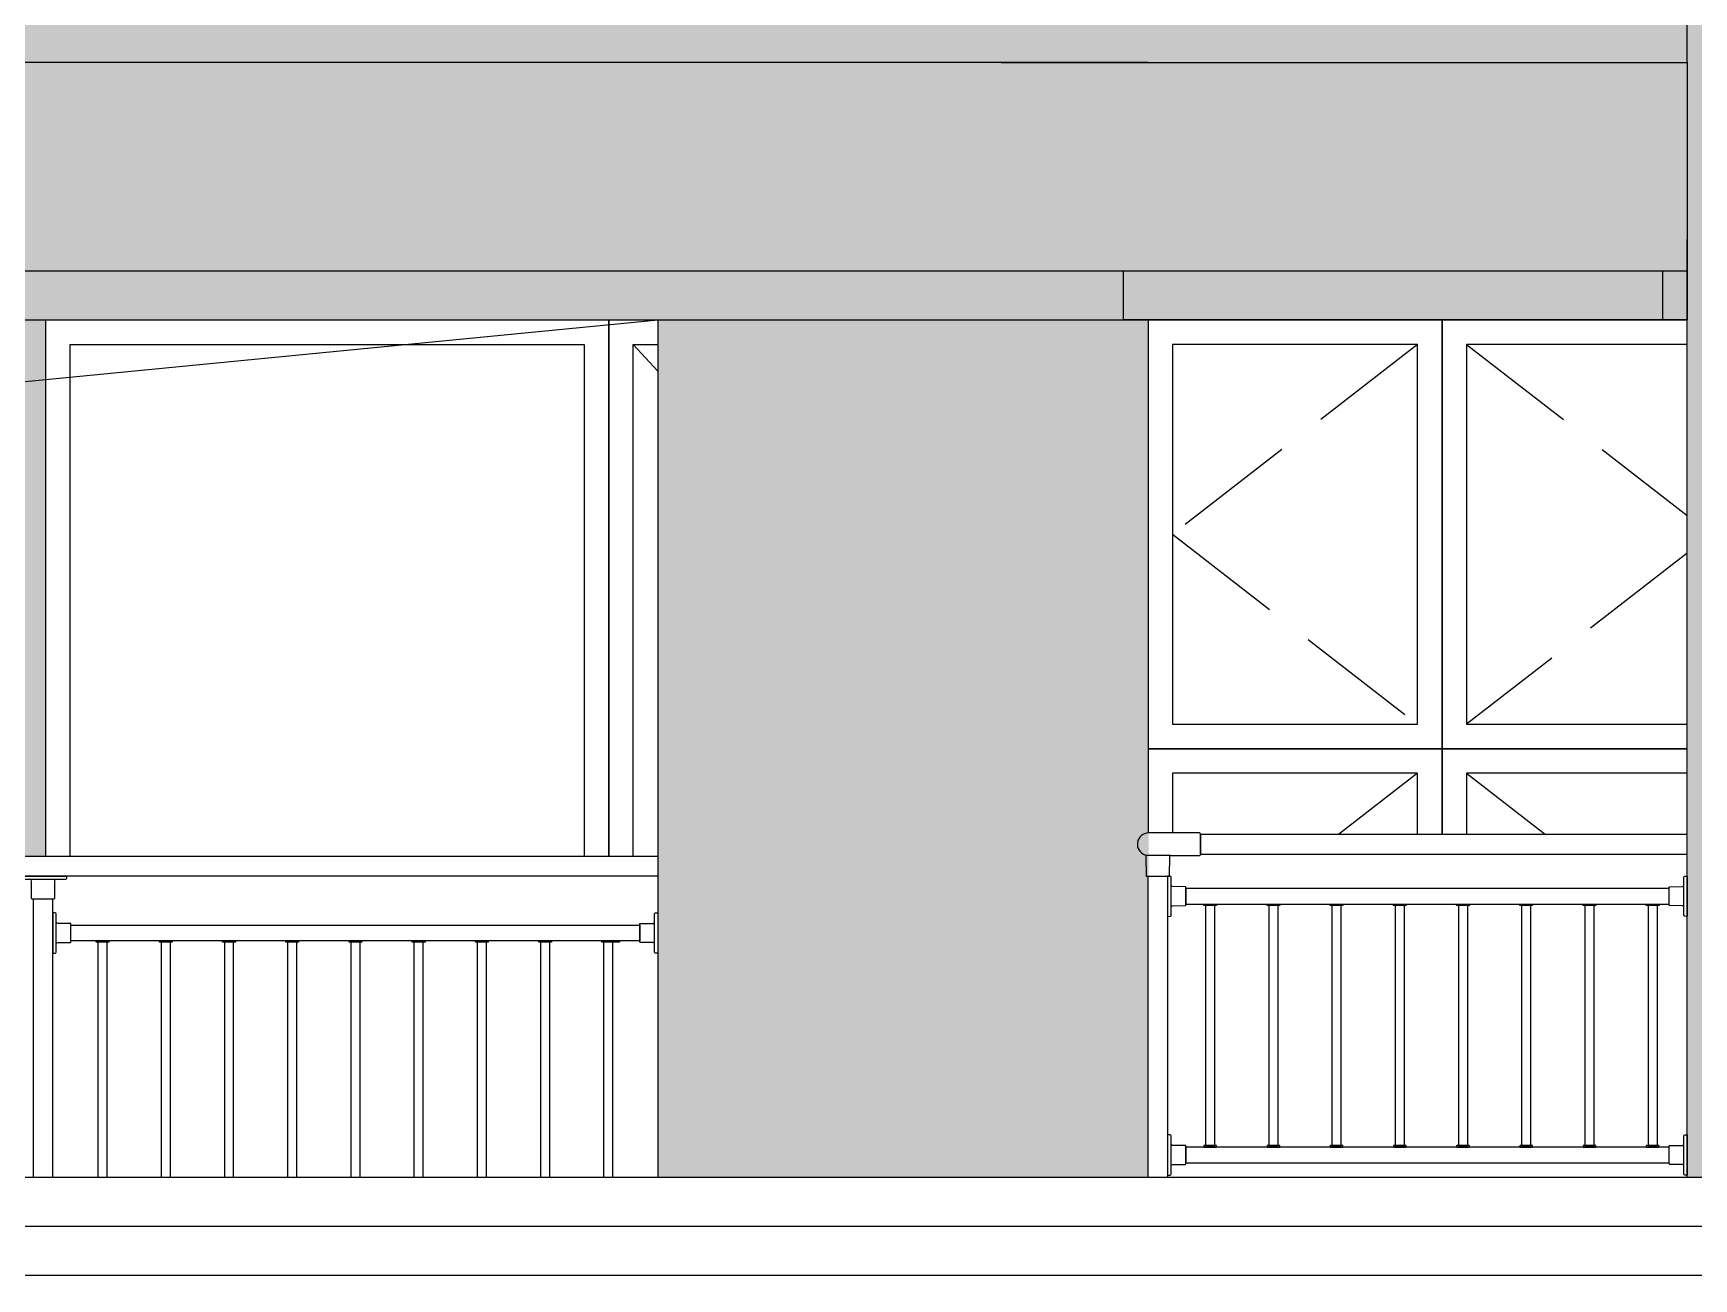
# Model space of a CAD drawing. Extents: x -12446 to 284554, y -295110 to 165007.
# Drawn here: x 19228 to 22617, y -210926 to -208384 of the extents above; entities that cross this region are included whole.
import ezdxf

# ---------------------------------------------------------------- set-up
doc = ezdxf.new("R2010")
doc.units = 0
doc.header["$LTSCALE"] = 1000
doc.linetypes.add('AX-14-E$0$AX-85-M02$0$DASH', pattern=[0.35, 0.25, -0.1])
doc.layers.get('0').update_dxf_attribs({"linetype": 'CONTINUOUS'})
for name, color, linetype in [('A-Anno-Note', 241, 'CONTINUOUS'), ('AX-14-comp-tc$0$灰褐色真石漆', 15, 'CONTINUOUS'), ('AX-14-E$0$A-Detl-Fine', 152, 'CONTINUOUS'), ('AX-14-E$0$A-Detl-Medm', 40, 'CONTINUOUS'), ('AX-14-E$0$A-Detl-Patt', 8, 'CONTINUOUS'), ('AX-14-E$0$A-Detl-Thin', 131, 'CONTINUOUS'), ('AX-14-E$0$A-elev-FIXT', 9, 'CONTINUOUS'), ('AX-14-E$0$A-elev-HRAL', 61, 'CONTINUOUS'), ('AX-14-E$0$栏杆型材', 82, 'CONTINUOUS'), ('AX-14-E$0$阳台栏杆扶手', 82, 'CONTINUOUS')]:
    doc.layers.add(name, color=color, linetype=linetype)

# ---------------------------------------------------------------- blocks, each defined once
blk = doc.blocks.new('AX-14-E$0$32固定座立面')
at = {"layer": 'AX-14-E$0$栏杆型材', "color": 6, "linetype": 'Continuous'}
blk.add_line((-7, -22.5), (-7, 22.5), dxfattribs=at)
blk.add_lwpolyline([(-7, -22.5, 0.41166), (-10, -19.5), (-36, -19.3, -0.41166), (-37, -18.3), (-37, 18.3, -0.41166), (-36, 19.3), (-10, 19.5, 0.41166), (-7, 22.5), (-7, 39, -0.41166), (-5, 41), (0, 41.1), (0, -41.1), (-5, -41, -0.41166), (-7, -39)], format="xyb", close=True, dxfattribs=at)
blk = doc.blocks.new('AX-14-E$0$4080转角立图')
at = {"layer": 'AX-14-E$0$A-elev-FIXT', "linetype": 'Continuous'}
blk.add_line((25.6, 42), (-24.3, 42), dxfattribs=at)
blk.add_lwpolyline([(-25.3, 43, -0.327139), (-24.2, 41.5), (-23.5, 0), (23.5, 0), (24.2, 40.5, -0.409111), (25.7, 42), (85.3, 42, 0.414214), (86.8, 43.5), (86.8, 86.5, 0.414214), (85.3, 88), (-18.8, 88, 0.865157)], format="xyb", close=True, dxfattribs=at)
blk = doc.blocks.new('AX-14-E$0$40固定座立图')
at = {"layer": 'AX-14-E$0$A-elev-HRAL', "color": 6, "linetype": 'Continuous'}
blk.add_line((-26.5, -7), (26.5, -7), dxfattribs=at)
blk.add_lwpolyline([(48, -5), (48.1, 0), (-48.1, 0), (-48, -5, 0.41166), (-46, -7), (-26.5, -7, -0.41166), (-23.5, -10), (-23.2, -46, 0.41166), (-22.2, -47), (22.2, -47, 0.41166), (23.2, -46), (23.5, -10, -0.41166), (26.5, -7), (46, -7, 0.41166)], format="xyb", close=True, dxfattribs=at)
blk = doc.blocks.new('AX-14-E$0$14141415YHTR4H54H56D')
at = {"layer": 'AX-14-E$0$A-Detl-Fine'}
for points in [[(17350, 1855), (17350, 2900), (18399, 2900), (18399, 1855)], [(18499, 1855), (18499, 2900), (18549.5, 2900)], [(20650, 2900), (20199.5, 2900), (20199.5, 2125), (20650, 2125)], [(20099.5, 1900), (20099.5, 2025), (19599.5, 2025), (19599.5, 1903)], [(20650, 2025), (20199.5, 2025), (20199.5, 1900)]]:
    blk.add_lwpolyline(points, dxfattribs=at)
blk.add_lwpolyline([(20099.5, 2900), (19599.5, 2900), (19599.5, 2125), (20099.5, 2125)], close=True, dxfattribs=at)
at = {"layer": 'AX-14-E$0$A-Detl-Patt', "linetype": 'AX-14-E$0$AX-85-M02$0$DASH'}
for points in [[(18499, 2900), (18549.5, 2845.7)], [(20099.5, 2900), (19599.5, 2512.5), (20099.5, 2125)], [(20199.5, 2900), (20650, 2550.9)], [(20650, 2474.1), (20199.5, 2125)], [(20099.5, 2025), (19938.3, 1900)], [(20199.5, 2025), (20360.8, 1900)]]:
    blk.add_lwpolyline(points, dxfattribs=at)
at = {"layer": 'AX-14-E$0$A-Detl-Thin'}
for p, q in [((20600, 2950), (20600, 3050)), ((18549.5, 2950), (18549.5, 0)), ((20650, 2950), (20600, 2950)), ((20600, 1100), (20600, 1200)), ((20650, 1100), (20600, 1100))]:
    blk.add_line(p, q, dxfattribs=at)
for points in [[(20650, 525), (20650, 3115)], [(17300, 1855), (17300, 2950), (18449, 2950), (18449, 1855)], [(18449, 1855), (18449, 2950), (18549.5, 2950)], [(20650, 2950), (20149.5, 2950), (20149.5, 2075), (20650, 2075)], [(20149.5, 1900), (20149.5, 2075), (19549.5, 2075), (19549.5, 1903)], [(20650, 2075), (20149.5, 2075), (20149.5, 1900)], [(18549.5, 1855), (18549.5, 855)], [(19499.5, 1200), (19499.5, 1100), (19549.5, 1100), (19549.5, 645), (19249.5, 645)], [(19499.5, 1200), (19549.5, 1200)], [(19549.5, 1100), (20650, 1100)]]:
    blk.add_lwpolyline(points, dxfattribs=at)
for points in [[(19499.5, 3050), (20650, 3050), (20650, 2950), (19499.5, 2950)], [(20149.5, 2950), (19549.5, 2950), (19549.5, 2075), (20149.5, 2075)], [(19499.5, 1200), (20650, 1200), (20650, 1100), (19499.5, 1100)]]:
    blk.add_lwpolyline(points, close=True, dxfattribs=at)
at = {"layer": 'AX-14-E$0$A-elev-HRAL', "ltscale": 10}
for points in [[(19688.8, 1758, -0.414214), (19689.3, 1757.5), (19689.3, 1755.5, -0.414214), (19688.8, 1755), (19663.8, 1755, -0.414214), (19663.3, 1755.5), (19663.3, 1757.5, -0.414214), (19663.8, 1758)], [(19817.8, 1758, -0.414214), (19818.3, 1757.5), (19818.3, 1755.5, -0.414214), (19817.8, 1755), (19792.8, 1755, -0.414214), (19792.3, 1755.5), (19792.3, 1757.5, -0.414214), (19792.8, 1758)], [(19946.8, 1758, -0.414214), (19947.3, 1757.5), (19947.3, 1755.5, -0.414214), (19946.8, 1755), (19921.8, 1755, -0.414214), (19921.3, 1755.5), (19921.3, 1757.5, -0.414214), (19921.8, 1758)], [(20075.8, 1758, -0.414214), (20076.3, 1757.5), (20076.3, 1755.5, -0.414214), (20075.8, 1755), (20050.8, 1755, -0.414214), (20050.3, 1755.5), (20050.3, 1757.5, -0.414214), (20050.8, 1758)], [(20204.8, 1758, -0.414214), (20205.3, 1757.5), (20205.3, 1755.5, -0.414214), (20204.8, 1755), (20179.8, 1755, -0.414214), (20179.3, 1755.5), (20179.3, 1757.5, -0.414214), (20179.8, 1758)], [(20333.8, 1758, -0.414214), (20334.3, 1757.5), (20334.3, 1755.5, -0.414214), (20333.8, 1755), (20308.8, 1755, -0.414214), (20308.3, 1755.5), (20308.3, 1757.5, -0.414214), (20308.8, 1758)], [(20462.8, 1758, -0.414214), (20463.3, 1757.5), (20463.3, 1755.5, -0.414214), (20462.8, 1755), (20437.8, 1755, -0.414214), (20437.3, 1755.5), (20437.3, 1757.5, -0.414214), (20437.8, 1758)], [(20591.8, 1758, -0.414214), (20592.3, 1757.5), (20592.3, 1755.5, -0.414214), (20591.8, 1755), (20566.8, 1755, -0.414214), (20566.3, 1755.5), (20566.3, 1757.5, -0.414214), (20566.8, 1758)], [(17428.6, 1683, -0.414214), (17429.1, 1682.5), (17429.1, 1680.5, -0.414214), (17428.6, 1680), (17403.6, 1680, -0.414214), (17403.1, 1680.5), (17403.1, 1682.5, -0.414214), (17403.6, 1683)], [(17557.6, 1683, -0.414214), (17558.1, 1682.5), (17558.1, 1680.5, -0.414214), (17557.6, 1680), (17532.6, 1680, -0.414214), (17532.1, 1680.5), (17532.1, 1682.5, -0.414214), (17532.6, 1683)], [(17686.6, 1683, -0.414214), (17687.1, 1682.5), (17687.1, 1680.5, -0.414214), (17686.6, 1680), (17661.6, 1680, -0.414214), (17661.1, 1680.5), (17661.1, 1682.5, -0.414214), (17661.6, 1683)], [(17815.6, 1683, -0.414214), (17816.1, 1682.5), (17816.1, 1680.5, -0.414214), (17815.6, 1680), (17790.6, 1680, -0.414214), (17790.1, 1680.5), (17790.1, 1682.5, -0.414214), (17790.6, 1683)], [(17944.6, 1683, -0.414214), (17945.1, 1682.5), (17945.1, 1680.5, -0.414214), (17944.6, 1680), (17919.6, 1680, -0.414214), (17919.1, 1680.5), (17919.1, 1682.5, -0.414214), (17919.6, 1683)], [(18073.6, 1683, -0.414214), (18074.1, 1682.5), (18074.1, 1680.5, -0.414214), (18073.6, 1680), (18048.6, 1680, -0.414214), (18048.1, 1680.5), (18048.1, 1682.5, -0.414214), (18048.6, 1683)], [(18202.6, 1683, -0.414214), (18203.1, 1682.5), (18203.1, 1680.5, -0.414214), (18202.6, 1680), (18177.6, 1680, -0.414214), (18177.1, 1680.5), (18177.1, 1682.5, -0.414214), (18177.6, 1683)], [(18331.6, 1683, -0.414214), (18332.1, 1682.5), (18332.1, 1680.5, -0.414214), (18331.6, 1680), (18306.6, 1680, -0.414214), (18306.1, 1680.5), (18306.1, 1682.5, -0.414214), (18306.6, 1683)], [(18470.6, 1683, -0.414214), (18471.1, 1682.5), (18471.1, 1680.5, -0.414214), (18470.6, 1680), (18435.6, 1680, -0.414214), (18435.1, 1680.5), (18435.1, 1682.5, -0.414214), (18435.6, 1683)], [(19688.8, 1262, 0.414214), (19689.3, 1262.5), (19689.3, 1264.5, 0.414214), (19688.8, 1265), (19663.8, 1265, 0.414214), (19663.3, 1264.5), (19663.3, 1262.5, 0.414214), (19663.8, 1262)], [(19817.8, 1262, 0.414214), (19818.3, 1262.5), (19818.3, 1264.5, 0.414214), (19817.8, 1265), (19792.8, 1265, 0.414214), (19792.3, 1264.5), (19792.3, 1262.5, 0.414214), (19792.8, 1262)], [(19946.8, 1262, 0.414214), (19947.3, 1262.5), (19947.3, 1264.5, 0.414214), (19946.8, 1265), (19921.8, 1265, 0.414214), (19921.3, 1264.5), (19921.3, 1262.5, 0.414214), (19921.8, 1262)], [(20075.8, 1262, 0.414214), (20076.3, 1262.5), (20076.3, 1264.5, 0.414214), (20075.8, 1265), (20050.8, 1265, 0.414214), (20050.3, 1264.5), (20050.3, 1262.5, 0.414214), (20050.8, 1262)], [(20204.8, 1262, 0.414214), (20205.3, 1262.5), (20205.3, 1264.5, 0.414214), (20204.8, 1265), (20179.8, 1265, 0.414214), (20179.3, 1264.5), (20179.3, 1262.5, 0.414214), (20179.8, 1262)], [(20333.8, 1262, 0.414214), (20334.3, 1262.5), (20334.3, 1264.5, 0.414214), (20333.8, 1265), (20308.8, 1265, 0.414214), (20308.3, 1264.5), (20308.3, 1262.5, 0.414214), (20308.8, 1262)], [(20462.8, 1262, 0.414214), (20463.3, 1262.5), (20463.3, 1264.5, 0.414214), (20462.8, 1265), (20437.8, 1265, 0.414214), (20437.3, 1264.5), (20437.3, 1262.5, 0.414214), (20437.8, 1262)], [(20591.8, 1262, 0.414214), (20592.3, 1262.5), (20592.3, 1264.5, 0.414214), (20591.8, 1265), (20566.8, 1265, 0.414214), (20566.3, 1264.5), (20566.3, 1262.5, 0.414214), (20566.8, 1262)]]:
    blk.add_lwpolyline(points, format="xyb", close=True, dxfattribs=at)
for points in [[(19666.8, 1265), (19685.8, 1265), (19685.8, 1755), (19666.8, 1755)], [(19795.8, 1265), (19814.8, 1265), (19814.8, 1755), (19795.8, 1755)], [(19924.8, 1265), (19943.8, 1265), (19943.8, 1755), (19924.8, 1755)], [(20053.8, 1265), (20072.8, 1265), (20072.8, 1755), (20053.8, 1755)], [(20182.8, 1265), (20201.8, 1265), (20201.8, 1755), (20182.8, 1755)], [(20311.8, 1265), (20330.8, 1265), (20330.8, 1755), (20311.8, 1755)], [(20440.8, 1265), (20459.8, 1265), (20459.8, 1755), (20440.8, 1755)], [(20569.8, 1265), (20588.8, 1265), (20588.8, 1755), (20569.8, 1755)], [(17406.6, 920), (17425.6, 920), (17425.6, 1680), (17406.6, 1680)], [(17535.6, 920), (17554.6, 920), (17554.6, 1680), (17535.6, 1680)], [(17664.6, 920), (17683.6, 920), (17683.6, 1680), (17664.6, 1680)], [(17793.6, 920), (17812.6, 920), (17812.6, 1680), (17793.6, 1680)], [(17922.6, 920), (17941.6, 920), (17941.6, 1680), (17922.6, 1680)], [(18051.6, 920), (18070.6, 920), (18070.6, 1680), (18051.6, 1680)], [(18180.6, 920), (18199.6, 920), (18199.6, 1680), (18180.6, 1680)], [(18309.6, 920), (18328.6, 920), (18328.6, 1680), (18309.6, 1680)], [(18438.6, 920), (18457.6, 920), (18457.6, 1680), (18438.6, 1680)]]:
    blk.add_lwpolyline(points, close=True, dxfattribs=at)
at = {"layer": 'AX-14-E$0$栏杆型材'}
for points in [[(19549.5, 1815), (19589.5, 1815), (19589.5, 1200), (19549.5, 1200)], [(17274.5, 1768), (17274.5, 855), (17314.5, 855), (17314.5, 1768)], [(20613, 1790), (19626.5, 1790), (19626.5, 1758), (20613, 1758)], [(18512.5, 1683), (17351.5, 1683), (17351.5, 1715), (18512.5, 1715)], [(20613, 1262), (19626.5, 1262), (19626.5, 1230), (20613, 1230)]]:
    blk.add_lwpolyline(points, close=True, dxfattribs=at)
at = {"layer": 'AX-14-E$0$阳台栏杆扶手'}
for p, q in [((18549.5, 1855), (15314.3, 1855)), ((18549.5, 1815), (15314.3, 1815))]:
    blk.add_line(p, q, dxfattribs=at)
blk.add_lwpolyline([(19656.3, 1860), (20650, 1860), (20650, 1900), (19656.3, 1900)], close=True, dxfattribs=at)
at = {"layer": 'AX-14-E$0$A-elev-HRAL'}
for name, p in [('AX-14-E$0$4080转角立图', (19569.5, 1815)), ('AX-14-E$0$32固定座立面', (20650, 1774)), ('AX-14-E$0$32固定座立面', (18549.5, 1699)), ('AX-14-E$0$32固定座立面', (20650, 1246))]:
    blk.add_blockref(name, p, dxfattribs=at)
at = {"layer": 'AX-14-E$0$A-elev-HRAL', "xscale": -1}
for name, p in [('AX-14-E$0$40固定座立图', (17294.5, 1815)), ('AX-14-E$0$32固定座立面', (17314.5, 1699))]:
    blk.add_blockref(name, p, dxfattribs=at)
at = {"layer": 'AX-14-E$0$A-elev-HRAL', "extrusion": (0, 0, -1), "zscale": -1}
for p in [(-19589.5, 1774), (-19589.5, 1246)]:
    blk.add_blockref('AX-14-E$0$32固定座立面', p, dxfattribs=at)
blk = doc.blocks.new('AX-14-E$0$A$C4D5E14F1')
at = {"layer": 'AX-14-E$0$A-Detl-Thin'}
for p, q in [((20650, 525), (20650, 0)), ((12050, 100), (20650, 100)), ((12050, 0), (20650, 0))]:
    blk.add_line(p, q, dxfattribs=at)
for points in [[(20650, 525), (20650, 2950)], [(19549.5, 525), (13150, 525)], [(19249.5, 525), (19549.5, 525)], [(19549.5, 525), (20650, 525)]]:
    blk.add_lwpolyline(points, dxfattribs=at)
blk = doc.blocks.new('AX-14-E$0$FAGSGSGJDSGUJDSGFKSSGAFUKSF')
at = {"layer": 'AX-14-E$0$A-Detl-Thin', "color": 6}
blk.add_lwpolyline([(29300, 2263.2), (5550, 2263.2)], dxfattribs=at)
blk.add_wipeout([(5550, 2263.2), (5550, 2163.2), (5600, 2163.2), (5600, 2063.2), (5647.8, 2063.2), (5800, 1598.2), (5850, 1598.2), (5850, 1328.2), (5800, 1328.2), (5800, 1228.2), (7569.5, 1228.2), (7569.5, 1163.2), (7549.5, 1163.2), (7549.5, 1063.2), (27150, 1063.2), (27150, 1163.2), (27130, 1163.2), (27130, 1228.2), (29050, 1228.2), (29050, 1328.2), (29000, 1328.2), (29000, 1598.2), (29050, 1598.2), (29200, 2063.2), (29250, 2063.2), (29250, 2163.2), (29300, 2163.2), (29300, 2263.2)]).dxf.layer = 'AX-14-E$0$A-Detl-Medm'
at = {"layer": 'AX-14-E$0$A-Detl-Medm'}
for p, q in [((27400, 2263.2), (7299.5, 2263.2)), ((27399.5, 2163.2), (7300, 2163.2)), ((27379.9, 2063.2), (7319.7, 2063.2))]:
    blk.add_line(p, q, dxfattribs=at)
blk = doc.blocks.new('AX-14-comp-tc')
at = {"layer": 'AX-14-comp-tc$0$灰褐色真石漆'}
h = blk.add_hatch(dxfattribs=at)
h.set_pattern_fill('离散材料', color=256, scale=50)
h.set_pattern_definition([(0, (217.28, 144), (132, 228), [12, -201, 9, -87, 18, -213]), (10, (160.28, 267), (80.67614, 285.3443), [21, -51, 27, -159, 15, -198]), (20, (130.28, 171), (133.47095, 220.97625), [24, -165, 21, -123, 15, -96]), (30, (217.28, 153), (-21.96926, 254.05187), [15, -99, 12, -147, 9, -195]), (40, (133.28, 219), (33.83592, 216.37036), [12, -132, 9, -84, 24, -153]), (50, (178.28, 111), (-80.24786, 235.7335), [6, -111, 15, -183, 18, -93]), (60, (187.28, 132), (-99.47303, 223.70766), [15, -123, 6, -144, 12, -111]), (70, (154.28, 96), (-109.89227, 215.58685), [9, -57, 18, -96, 12, -132]), (80, (169.28, 273), (-208.56534, 164.71945), [21, -132, 9, -156, 18, -147]), (90, (187.28, 144), (-264, 111), [18, -93, 12, -183, 6, -186]), (100, (139.28, 237), (-247.97146, 145.1453), [21, -117, 18, -96, 21, -219]), (110, (118.28, 66), (-240.44034, 81.69114), [24, -78, 12, -159, 18, -174]), (120, (37.28, 102), (-286.64994, 28.49227), [15, -201, 18, -93, 21, -123]), (130, (103.28, 36), (-279.10777, 71.26608), [9, -66, 12, -129, 24, -168]), (140, (13.28, 276), (-220.59685, -34.20569), [18, -108, 21, -93, 12, -126]), (150, (262.28, 18), (-204.82497, -120.76726), [12, -84, 24, -186, 21, -171]), (160, (64.28, 186), (-237.90107, -162.4287), [18, -126, 15, -114, 12, -183]), (170, (82.28, 114), (-215.64405, -169.12317), [27, -99, 18, -135, 24, -132])])
h.paths.add_polyline_path([(22452.4, -211741.9), (22752.4, -211741.9), (22752.4, -211826.9), (22802.4, -211826.9), (22802.4, -212176.9), (22752.4, -212176.9), (22752.4, -212276.9), (22927.7, -212276.9), (22927.7, -217141.9), (22452.4, -217141.9)])
h = blk.add_hatch(dxfattribs=at)
h.set_pattern_fill('离散材料', color=256, scale=50)
h.set_pattern_definition([(0, (217.28, 3094), (132, 228), [12, -201, 9, -87, 18, -213]), (10, (160.28, 3217), (80.67614, 285.3443), [21, -51, 27, -159, 15, -198]), (20, (130.28, 3121), (133.47095, 220.97625), [24, -165, 21, -123, 15, -96]), (30, (217.28, 3103), (-21.96926, 254.05187), [15, -99, 12, -147, 9, -195]), (40, (133.28, 3169), (33.83592, 216.37036), [12, -132, 9, -84, 24, -153]), (50, (178.28, 3061), (-80.24786, 235.7335), [6, -111, 15, -183, 18, -93]), (60, (187.28, 3082), (-99.47303, 223.70766), [15, -123, 6, -144, 12, -111]), (70, (154.28, 3046), (-109.89227, 215.58685), [9, -57, 18, -96, 12, -132]), (80, (169.28, 3223), (-208.56534, 164.71945), [21, -132, 9, -156, 18, -147]), (90, (187.28, 3094), (-264, 111), [18, -93, 12, -183, 6, -186]), (100, (139.28, 3187), (-247.97146, 145.1453), [21, -117, 18, -96, 21, -219]), (110, (118.28, 3016), (-240.44034, 81.69114), [24, -78, 12, -159, 18, -174]), (120, (37.28, 3052), (-286.64994, 28.49227), [15, -201, 18, -93, 21, -123]), (130, (103.28, 2986), (-279.10777, 71.26608), [9, -66, 12, -129, 24, -168]), (140, (13.28, 3226), (-220.59685, -34.20569), [18, -108, 21, -93, 12, -126]), (150, (262.28, 2968), (-204.82497, -120.76726), [12, -84, 24, -186, 21, -171]), (160, (64.28, 3136), (-237.90107, -162.4287), [18, -126, 15, -114, 12, -183]), (170, (82.28, 3064), (-215.64405, -169.12317), [27, -99, 18, -135, 24, -132])])
h.paths.add_polyline_path([(22452.4, -214746.9), (13852.4, -214746.9), (13852.4, -215391.9), (14652.4, -215391.9), (14652.4, -217141.9), (15552.4, -217141.9), (15552.4, -216486.9), (15802.4, -216486.9), (15802.4, -215391.9), (17602.4, -215391.9), (17602.4, -216486.9), (19102.4, -216486.9), (19102.4, -215391.9), (20351.9, -215391.9), (20351.9, -217141.9), (21351.9, -217141.9), (21351.9, -215391.9), (22452.4, -215391.9)])
blk = doc.blocks.new('AX-14-E')
blk.add_blockref('AX-14-E$0$14141415YHTR4H54H56D', (1953.9, -211919.4))
blk.add_blockref('AX-14-E$0$A$C4D5E14F1', (1953.9, -208969.4))
at = {"layer": 'AX-14-E$0$A-Detl-Thin'}
blk.add_blockref('AX-14-E$0$FAGSGSGJDSGUJDSGFKSSGAFUKSF', (1153.9, -212982.6), dxfattribs=at)
at = {"layer": 'AX-14-E$0$A-Detl-Patt'}
blk.add_lwpolyline([(15703.9, -210064.4), (16265.6, -209382.1), (20503.5, -208969.4)], dxfattribs=at)
blk.add_lwpolyline([(15703.9, -210064.4), (16265.6, -209382.1), (20503.5, -208969.4)], dxfattribs=at)
at = {"layer": 'AX-14-E$0$A-Detl-Thin'}
blk.add_blockref('AX-14-comp-tc', (152.8, 6422.5), dxfattribs=at)

msp = doc.modelspace()

# ---------------------------------------------------------------- block references
at = {"layer": 'A-Anno-Note'}
msp.add_blockref('AX-14-E', (0, 0), dxfattribs=at)

doc.saveas('drawing.dxf')
